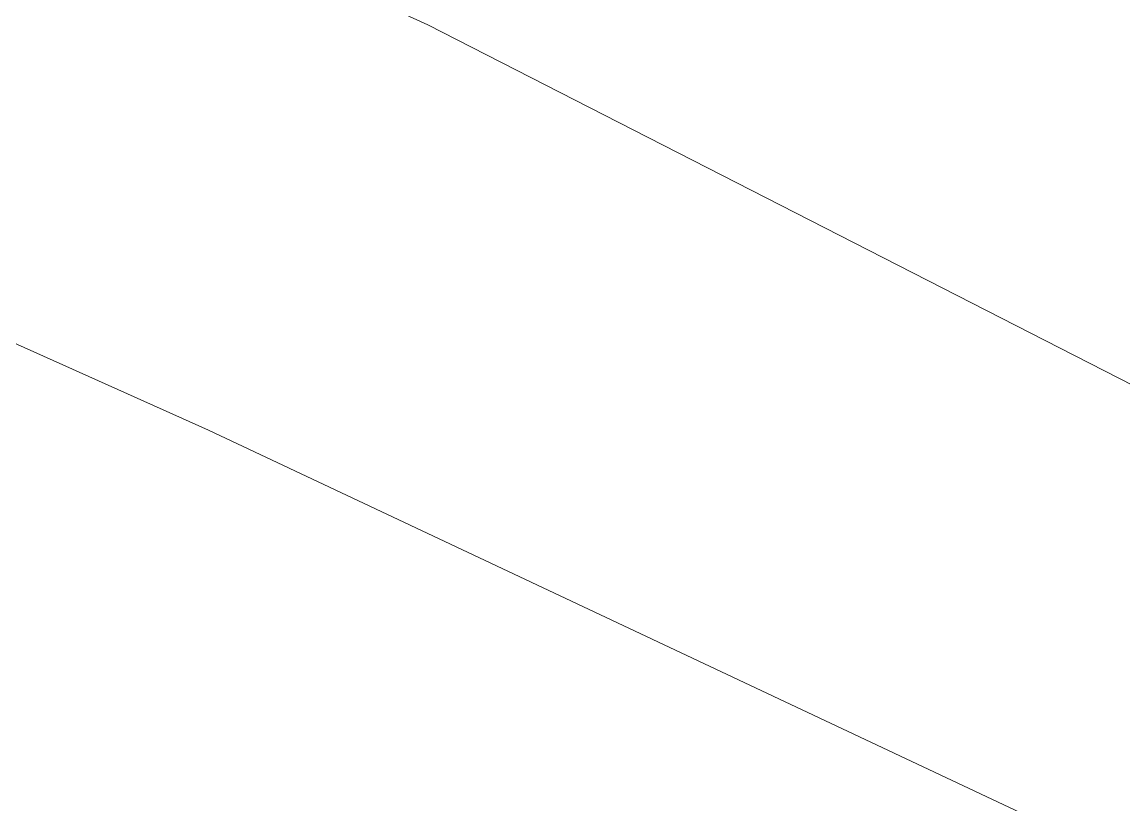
# Model space of a CAD drawing. Header units: metres. Extents: x 507649 to 509016, y 6966950 to 6967777.
# Drawn here: x 507899.66 to 507908.48, y 6967041.4 to 6967047.66 of the extents above; entities that cross this region are included whole.
import ezdxf

# ---------------------------------------------------------------- set-up
doc = ezdxf.new("R2010")
doc.units = ezdxf.units.M
doc.layers.add('D_UG_PIPES', color=1, linetype='EXIST_SWD', lineweight=0)
doc.layers.add('XREF', color=7, linetype='Continuous')
doc.styles.get("Standard").update_dxf_attribs({"font": 'ARIALN.TTF'})
doc.linetypes.add('EXIST_SWD', pattern='A,5,-2.5,5,-2,["SWD",Standard,S=2.5,R=0,X=0,Y=-1.25],-8,5,-2.5,5,-2.5', length=37.5)

# ---------------------------------------------------------------- blocks, each defined once
blk = doc.blocks.new('XE_SURVEY')
at = {"layer": 'D_UG_PIPES', "flags": 128}
for points in [[(507908.3194, 6967041.0228), (507901.1557, 6967044.3926), (507883.5317, 6967052.3106), (507865.9127, 6967063.2336), (507849.4277, 6967075.4016), (507831.8857, 6967089.6886), (507819.7577, 6967102.6046), (507806.4027, 6967117.2296), (507792.9517, 6967131.7886), (507779.2537, 6967146.5056), (507765.6947, 6967161.1276), (507752.3587, 6967175.7216), (507738.5777, 6967190.6126), (507734.1857, 6967195.2312)], [(507768.7587, 6967163.8066), (507782.5497, 6967149.2736), (507796.2547, 6967134.5926), (507809.7237, 6967120.1616), (507823.4667, 6967105.6366), (507835.9777, 6967092.7236), (507852.9237, 6967078.5526), (507868.8267, 6967066.2116), (507885.4107, 6967055.5996), (507902.9097, 6967047.6336), (507908.9771, 6967044.5316)]]:
    blk.add_lwpolyline(points, dxfattribs=at)

msp = doc.modelspace()

# ---------------------------------------------------------------- block references
at = {"layer": 'XREF'}
msp.add_blockref('XE_SURVEY', (0, 0), dxfattribs=at)

doc.saveas('drawing.dxf')
